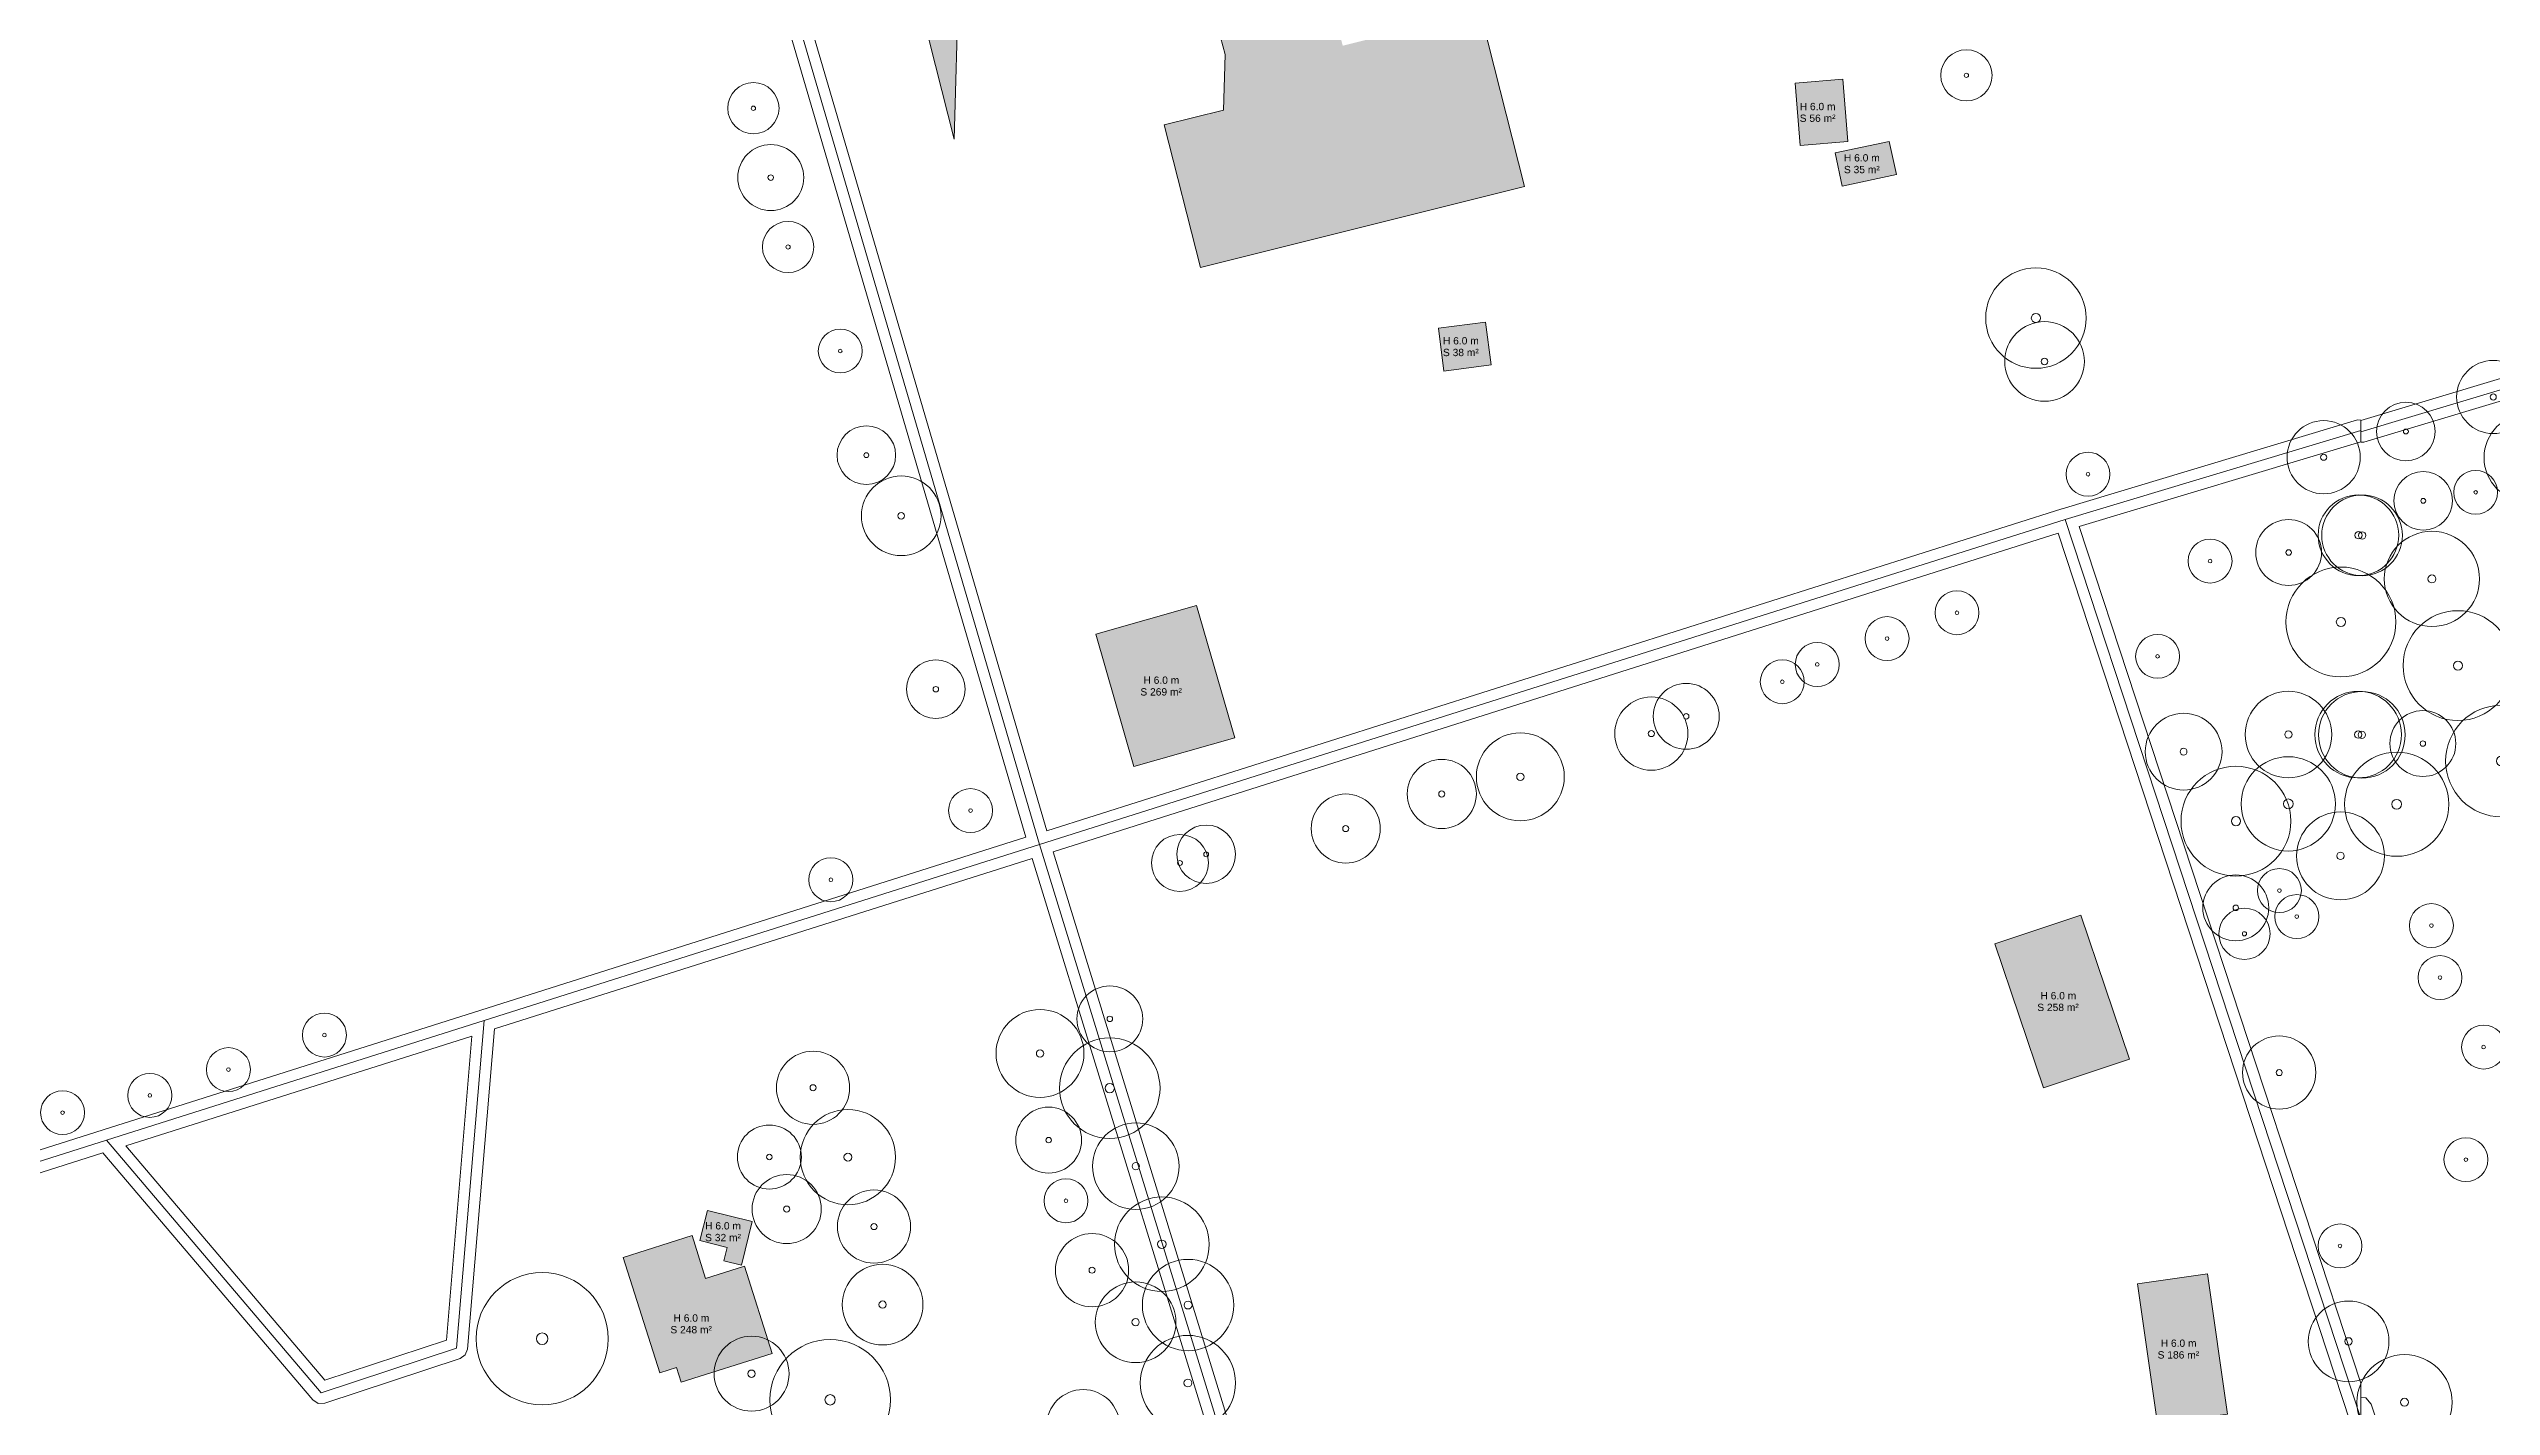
# Model space of a CAD drawing. Header units: metres. Extents: x 0 to 1612, y 0 to 1403.
# Drawn here: x 487.3 to 820.9, y 745.4 to 930.8 of the extents above; entities that cross this region are included whole.
import ezdxf

# ---------------------------------------------------------------- set-up
doc = ezdxf.new("R2010")
doc.units = ezdxf.units.M
doc.header["$MEASUREMENT"] = 0
for name, color, linetype, lineweight, true_color in [('TPX_BUILDING_AREAS_TEXT', 7, 'CONTINUOUS', 0, 0x000000), ('TPX_BUILDING_HEIGHTS_TEXT', 7, 'CONTINUOUS', 0, 0x000000), ('TPX_BUILDINGS', 7, 'CONTINUOUS', 0, 0x000000), ('TPX_BUILDINGS_HATCH', 7, 'CONTINUOUS', 0, 0xf0f0f0), ('TPX_ROADS_AXES', 7, 'CONTINUOUS', 0, 0x323232), ('TPX_ROADS_CONTOURS', 7, 'CONTINUOUS', 0, 0x646464), ('TPX_VEGETATION_TREES_INDIVIDUAL', 7, 'CONTINUOUS', 0, 0x136734)]:
    doc.layers.add(name, color=color, linetype=linetype, lineweight=lineweight, true_color=true_color)
doc.styles.add('TPX_TEXTE', font='arial.ttf')

# ---------------------------------------------------------------- blocks, each defined once
blk = doc.blocks.new('TREETR005_CR059')
at = {"layer": 'TPX_VEGETATION_TREES_INDIVIDUAL'}
for radius in [5.91, 0.5]:
    blk.add_circle((0, 0, 0.04), radius, dxfattribs=at)
blk = doc.blocks.new('TREETR005_CR052')
at = {"layer": 'TPX_VEGETATION_TREES_INDIVIDUAL'}
for radius in [5.24, 0.458]:
    blk.add_circle((0, 0, 0.04), radius, dxfattribs=at)
blk = doc.blocks.new('TREETR003_CR035')
at = {"layer": 'TPX_VEGETATION_TREES_INDIVIDUAL'}
for radius in [3.5, 0.292]:
    blk.add_circle((0, 0, 0.04), radius, dxfattribs=at)
blk = doc.blocks.new('TREETR008_CR090')
at = {"layer": 'TPX_VEGETATION_TREES_INDIVIDUAL'}
for radius in [9.03, 0.792]:
    blk.add_circle((0, 0, 0.04), radius, dxfattribs=at)
blk = doc.blocks.new('TREETR004_CR047')
at = {"layer": 'TPX_VEGETATION_TREES_INDIVIDUAL'}
for radius in [4.72, 0.417]:
    blk.add_circle((0, 0, 0.04), radius, dxfattribs=at)
blk = doc.blocks.new('TREETR006_CR065')
at = {"layer": 'TPX_VEGETATION_TREES_INDIVIDUAL'}
for radius in [6.46, 0.583]:
    blk.add_circle((0, 0, 0.04), radius, dxfattribs=at)
blk = doc.blocks.new('TREETR005_CR051')
at = {"layer": 'TPX_VEGETATION_TREES_INDIVIDUAL'}
for radius in [5.12, 0.5]:
    blk.add_circle((0, 0, 0.04), radius, dxfattribs=at)
blk = doc.blocks.new('TREETR007_CR082')
at = {"layer": 'TPX_VEGETATION_TREES_INDIVIDUAL'}
for radius in [8.24, 0.708]:
    blk.add_circle((0, 0, 0.04), radius, dxfattribs=at)
blk = doc.blocks.new('TREETR004_CR050')
at = {"layer": 'TPX_VEGETATION_TREES_INDIVIDUAL'}
for radius in [5, 0.417]:
    blk.add_circle((0, 0, 0.04), radius, dxfattribs=at)
blk = doc.blocks.new('TREETR007_CR064')
at = {"layer": 'TPX_VEGETATION_TREES_INDIVIDUAL'}
for radius in [6.44, 0.667]:
    blk.add_circle((0, 0, 0.04), radius, dxfattribs=at)
blk = doc.blocks.new('TREETR005_CR060')
at = {"layer": 'TPX_VEGETATION_TREES_INDIVIDUAL'}
for radius in [6, 0.5]:
    blk.add_circle((0, 0, 0.04), radius, dxfattribs=at)
blk = doc.blocks.new('TREETR005_CR065')
at = {"layer": 'TPX_VEGETATION_TREES_INDIVIDUAL'}
for radius in [6.5, 0.542]:
    blk.add_circle((0, 0, 0.04), radius, dxfattribs=at)
blk = doc.blocks.new('TREETR004_CR040')
at = {"layer": 'TPX_VEGETATION_TREES_INDIVIDUAL'}
for radius in [4, 0.375]:
    blk.add_circle((0, 0, 0.04), radius, dxfattribs=at)
blk = doc.blocks.new('TREETR004_CR045')
at = {"layer": 'TPX_VEGETATION_TREES_INDIVIDUAL'}
for radius in [4.5, 0.375]:
    blk.add_circle((0, 0, 0.04), radius, dxfattribs=at)
blk = doc.blocks.new('TREETR006_CR069')
at = {"layer": 'TPX_VEGETATION_TREES_INDIVIDUAL'}
for radius in [6.86, 0.625]:
    blk.add_circle((0, 0, 0.04), radius, dxfattribs=at)
blk = doc.blocks.new('TREETR006_CR075')
at = {"layer": 'TPX_VEGETATION_TREES_INDIVIDUAL'}
for radius in [7.5, 0.625]:
    blk.add_circle((0, 0, 0.04), radius, dxfattribs=at)
blk = doc.blocks.new('TREETR003_CR030')
at = {"layer": 'TPX_VEGETATION_TREES_INDIVIDUAL'}
for radius in [3, 0.25]:
    blk.add_circle((0, 0, 0.04), radius, dxfattribs=at)
blk = doc.blocks.new('TREETR005_CR062')
at = {"layer": 'TPX_VEGETATION_TREES_INDIVIDUAL'}
for radius in [6.24, 0.542]:
    blk.add_circle((0, 0, 0.04), radius, dxfattribs=at)
blk = doc.blocks.new('TREETR003_CR040')
at = {"layer": 'TPX_VEGETATION_TREES_INDIVIDUAL'}
for radius in [4, 0.333]:
    blk.add_circle((0, 0, 0.04), radius, dxfattribs=at)
blk = doc.blocks.new('TREETR005_CR054')
at = {"layer": 'TPX_VEGETATION_TREES_INDIVIDUAL'}
for radius in [5.44, 0.458]:
    blk.add_circle((0, 0, 0.04), radius, dxfattribs=at)
blk = doc.blocks.new('TREETR004_CR044')
at = {"layer": 'TPX_VEGETATION_TREES_INDIVIDUAL'}
for radius in [4.37, 0.375]:
    blk.add_circle((0, 0, 0.04), radius, dxfattribs=at)
blk = doc.blocks.new('TREETR003_CR039')
at = {"layer": 'TPX_VEGETATION_TREES_INDIVIDUAL'}
for radius in [3.89, 0.333]:
    blk.add_circle((0, 0, 0.04), radius, dxfattribs=at)
blk = doc.blocks.new('TREETR005_CR055')
at = {"layer": 'TPX_VEGETATION_TREES_INDIVIDUAL'}
for radius in [5.51, 0.5]:
    blk.add_circle((0, 0, 0.04), radius, dxfattribs=at)
blk = doc.blocks.new('TREETR007_CR076')
at = {"layer": 'TPX_VEGETATION_TREES_INDIVIDUAL'}
for radius in [7.62, 0.667]:
    blk.add_circle((0, 0, 0.04), radius, dxfattribs=at)
blk = doc.blocks.new('TREETR007_CR071')
at = {"layer": 'TPX_VEGETATION_TREES_INDIVIDUAL'}
for radius in [7.11, 0.667]:
    blk.add_circle((0, 0, 0.04), radius, dxfattribs=at)

msp = doc.modelspace()

# ---------------------------------------------------------------- hatches: boundary and pattern name
at = {"layer": 'TPX_BUILDINGS_HATCH'}
for points in [[(629.09, 951.48), (604.15, 945.25), (610.95, 918.42), (611.54, 939.41), (630.16, 944.06), (630.24, 946.97), (635.63, 946.82), (636.08, 945.03), (652.38, 944.58), (643.87, 942.44), (652.29, 942.21), (652.97, 939.5), (652.81, 933.73), (647.33, 932.37), (647.94, 930), (647.72, 922.4), (639.65, 920.38), (644.57, 900.9), (688.84, 911.96), (683.02, 934.95), (679.38, 935.05), (664.02, 931.2), (661.89, 939.55), (713.44, 952.44), (702.45, 995.85), (623.02, 976), (623.01, 975.5), (629.09, 951.48)], [(732.31, 926.63), (725.8, 926.09), (726.51, 917.57), (733.02, 918.1), (732.31, 926.63)], [(738.67, 918.14), (731.27, 916.57), (732.24, 912.04), (739.64, 913.61), (738.67, 918.14)], [(683.53, 893.43), (677.08, 892.6), (677.85, 886.77), (684.3, 887.6), (683.53, 893.43)], [(644.06, 854.72), (630.29, 850.8), (635.5, 832.75), (649.26, 836.67), (644.06, 854.72)], [(764.86, 812.44), (753.08, 808.51), (759.72, 788.83), (771.5, 792.76), (764.86, 812.44)], [(577.23, 772.11), (576.21, 767.98), (579.94, 767.06), (579.48, 765.2), (581.88, 764.61), (583.37, 770.6), (577.23, 772.11)], [(575.15, 768.66), (565.73, 765.67), (570.73, 749.91), (573.02, 750.64), (573.65, 748.64), (586.08, 752.56), (582.29, 764.48), (577, 762.79), (575.15, 768.66)], [(782.12, 763.42), (772.59, 762.07), (775.33, 742.93), (784.87, 744.27), (782.12, 763.42)]]:
    msp.add_hatch(color=256, dxfattribs=at).paths.add_polyline_path(points)

# ---------------------------------------------------------------- linework, layer by layer
at = {"layer": 'TPX_BUILDINGS', "elevation": 0.04}
for points in [[(604.15, 945.25), (610.95, 918.42), (611.54, 939.41)], [(647.33, 932.37), (647.94, 930), (647.72, 922.4), (639.65, 920.38), (644.57, 900.9), (688.84, 911.96), (683.02, 934.95)]]:
    msp.add_lwpolyline(points, dxfattribs=at)
for points in [[(732.31, 926.63), (725.8, 926.09), (726.51, 917.57), (733.02, 918.1)], [(738.67, 918.14), (731.27, 916.57), (732.24, 912.04), (739.64, 913.61)], [(683.53, 893.43), (677.08, 892.6), (677.85, 886.77), (684.3, 887.6)], [(644.06, 854.72), (630.29, 850.8), (635.5, 832.75), (649.26, 836.67)], [(764.86, 812.44), (753.08, 808.51), (759.72, 788.83), (771.5, 792.76)], [(577.23, 772.11), (576.21, 767.98), (579.94, 767.06), (579.48, 765.2), (581.88, 764.61), (583.37, 770.6)], [(575.15, 768.66), (565.73, 765.67), (570.73, 749.91), (573.02, 750.64), (573.65, 748.64), (586.08, 752.56), (582.29, 764.48), (577, 762.79)], [(782.12, 763.42), (772.59, 762.07), (775.33, 742.93), (784.87, 744.27)]]:
    msp.add_lwpolyline(points, close=True, dxfattribs=at)
at = {"layer": 'TPX_ROADS_AXES', "elevation": 0.03}
for points in [[(803.07, 878.47), (1051.1, 953.09), (1338.18, 1046.01), (1606.13, 1126.89)], [(538.02, 1110.55), (622.6, 822.08)], [(762.71, 866.5), (803.07, 878.64)], [(622.6, 822.08), (762.71, 866.5)], [(803.07, 743.69), (762.71, 866.5)], [(474.31, 775.08), (495.17, 781.69), (546.75, 798.04), (622.6, 822.08)], [(622.6, 822.08), (663.7, 688.44)], [(495.17, 781.69), (524.5, 747.19), (542.99, 753.29), (546.75, 798.04)]]:
    msp.add_lwpolyline(points, dxfattribs=at)
at = {"layer": 'TPX_ROADS_CONTOURS', "elevation": 0.03}
for points in [[(1249.78, 1332.45), (961.35, 1242.59), (803.07, 1193.74), (803.07, 1190.78), (803.51, 1190.74), (960.81, 1239.28), (1049.22, 954.09), (803.07, 880.03), (803.07, 877.07), (803.5, 877.03), (1050.12, 951.23)], [(803.07, 742.3), (803.07, 748.49), (764.62, 865.51), (803.07, 877.08), (803.07, 880.04), (802.64, 880.08), (762.28, 867.94), (762.26, 867.93), (623.6, 823.97), (539.88, 1109.55)], [(664.69, 690.32), (624.47, 821.1), (761.75, 864.62), (801.64, 743.22)], [(474.76, 773.65), (494.68, 779.96), (523.35, 746.22), (524.09, 745.75), (524.97, 745.77), (543.46, 751.87), (544.17, 752.36), (544.49, 753.17), (548.16, 796.92), (621.61, 820.19), (661.83, 689.42)], [(1144.59, 657.36), (862.59, 568.79), (808.39, 733.82), (804.49, 745.65), (803.75, 746.52), (803.07, 746.58), (803.07, 740.38), (805.06, 734.32), (803.07, 733.69), (803.07, 730.73), (803.52, 730.69), (806, 731.47), (859.74, 567.84), (803.07, 548.13), (803.07, 545.15), (803.56, 545.12), (860.63, 564.98), (948.59, 266.46)]]:
    msp.add_lwpolyline(points, dxfattribs=at)
for points in [[(389.51, 1065.51), (537, 1108.68), (620.74, 823.07), (546.29, 799.47), (494.72, 783.12), (475.31, 776.97)], [(497.78, 780.94), (545.06, 795.93), (541.58, 754.4), (524.99, 748.93)]]:
    msp.add_lwpolyline(points, close=True, dxfattribs=at)

# ---------------------------------------------------------------- block references
at = {"layer": 'TPX_VEGETATION_TREES_INDIVIDUAL'}
for name, p in [('TREETR003_CR035', (749.21, 927.16, 0.04)), ('TREETR003_CR035', (583.52, 922.67, 0.04)), ('TREETR004_CR045', (585.89, 913.19, 0.04)), ('TREETR003_CR035', (588.26, 903.71, 0.04)), ('TREETR006_CR069', (758.7, 894, 0.04)), ('TREETR003_CR030', (595.39, 889.5, 0.04)), ('TREETR005_CR054', (759.88, 888.07, 0.04)), ('TREETR004_CR050', (821.17, 883.22, 0.04)), ('TREETR003_CR040', (809.24, 878.5, 0.04)), ('TREETR005_CR060', (825.92, 874.93, 0.04)), ('TREETR003_CR040', (598.95, 875.28, 0.04)), ('TREETR004_CR050', (798.01, 874.99, 0.04)), ('TREETR003_CR030', (765.82, 872.67, 0.04)), ('TREETR005_CR054', (603.71, 866.99, 0.04)), ('TREETR003_CR040', (811.61, 869.03, 0.04)), ('TREETR003_CR030', (818.77, 870.2, 0.04)), ('TREETR005_CR055', (802.76, 864.33, 0.04)), ('TREETR005_CR055', (803.26, 864.31, 0.04)), ('TREETR004_CR045', (793.22, 861.98, 0.04)), ('TREETR005_CR065', (812.79, 858.37, 0.04)), ('TREETR003_CR030', (782.49, 860.81, 0.04)), ('TREETR006_CR075', (800.36, 852.49, 0.04)), ('TREETR003_CR030', (747.92, 853.75, 0.04)), ('TREETR006_CR075', (816.35, 846.53, 0.04)), ('TREETR003_CR030', (738.37, 850.22, 0.04)), ('TREETR003_CR030', (775.32, 847.79, 0.04)), ('TREETR003_CR030', (728.83, 846.68, 0.04)), ('TREETR004_CR040', (608.44, 843.3, 0.04)), ('TREETR004_CR045', (710.94, 839.6, 0.04)), ('TREETR003_CR030', (724.06, 844.32, 0.04)), ('TREETR004_CR050', (706.17, 837.24, 0.04)), ('TREETR005_CR059', (793.19, 837.11, 0.04)), ('TREETR005_CR059', (802.72, 837.1, 0.04)), ('TREETR005_CR059', (803.22, 837.07, 0.04)), ('TREETR007_CR076', (822.29, 833.49, 0.04)), ('TREETR005_CR060', (688.28, 831.34, 0.04)), ('TREETR005_CR052', (778.88, 834.77, 0.04)), ('TREETR004_CR045', (811.56, 835.88, 0.04)), ('TREETR007_CR064', (793.17, 827.64, 0.04)), ('TREETR007_CR071', (807.98, 827.59, 0.04)), ('TREETR004_CR047', (677.55, 828.99, 0.04)), ('TREETR006_CR075', (786.02, 825.28, 0.04)), ('TREETR003_CR030', (613.18, 826.72, 0.04)), ('TREETR004_CR047', (664.43, 824.27, 0.04)), ('TREETR003_CR040', (645.36, 820.75, 0.04)), ('TREETR005_CR060', (800.31, 820.53, 0.04)), ('TREETR003_CR039', (641.78, 819.57, 0.04)), ('TREETR003_CR030', (594.1, 817.27, 0.04)), ('TREETR004_CR045', (786, 813.44, 0.04)), ('TREETR003_CR030', (791.96, 815.8, 0.04)), ('TREETR003_CR030', (794.34, 812.25, 0.04)), ('TREETR003_CR030', (812.72, 811.01, 0.04)), ('TREETR003_CR035', (787.19, 809.89, 0.04)), ('TREETR003_CR030', (813.9, 803.91, 0.04)), ('TREETR004_CR045', (632.21, 798.27, 0.04)), ('TREETR003_CR030', (524.93, 796.06, 0.04)), ('TREETR005_CR060', (622.67, 793.55, 0.04)), ('TREETR003_CR030', (819.85, 794.42, 0.04)), ('TREETR003_CR030', (511.82, 791.34, 0.04)), ('TREETR006_CR069', (632.2, 788.8, 0.04)), ('TREETR004_CR050', (791.93, 790.94, 0.04)), ('TREETR003_CR030', (501.08, 787.81, 0.04)), ('TREETR004_CR050', (591.67, 788.86, 0.04)), ('TREETR003_CR030', (489.16, 785.46, 0.04)), ('TREETR005_CR065', (596.43, 779.38, 0.04)), ('TREETR004_CR045', (623.85, 781.71, 0.04)), ('TREETR005_CR059', (635.76, 778.14, 0.04)), ('TREETR004_CR044', (585.7, 779.4, 0.04)), ('TREETR003_CR030', (817.44, 779.04, 0.04)), ('TREETR004_CR047', (588.07, 772.29, 0.04)), ('TREETR004_CR050', (599.99, 769.9, 0.04)), ('TREETR003_CR030', (626.22, 773.42, 0.04)), ('TREETR006_CR065', (639.32, 767.48, 0.04)), ('TREETR004_CR050', (629.78, 763.94, 0.04)), ('TREETR003_CR030', (800.24, 767.25, 0.04)), ('TREETR005_CR055', (601.17, 759.24, 0.04)), ('TREETR005_CR062', (642.89, 759.18, 0.04)), ('TREETR008_CR090', (554.67, 754.58, 0.04)), ('TREETR005_CR055', (635.73, 756.83, 0.04)), ('TREETR005_CR055', (801.41, 754.22, 0.04)), ('TREETR005_CR051', (583.27, 749.8, 0.04)), ('TREETR007_CR082', (594, 746.23, 0.04)), ('TREETR005_CR065', (642.87, 748.53, 0.04)), ('TREETR005_CR065', (809.05, 745.9, 0.04)), ('TREETR004_CR050', (628.56, 742.63, 0.04))]:
    msp.add_blockref(name, p, dxfattribs=at)

# ---------------------------------------------------------------- texts
at = {"layer": 'TPX_BUILDING_AREAS_TEXT', "style": 'TPX_TEXTE'}
for s, p in [('S 56 m²', (726.44, 920.8, 0.05)), ('S 35 m²', (732.48, 913.79, 0.05)), ('S 38 m²', (677.71, 888.8, 0.05)), ('S 269 m²', (636.38, 842.44, 0.05)), ('S 258 m²', (758.89, 799.34, 0.05)), ('S 32 m²', (576.93, 767.9, 0.05)), ('S 248 m²', (572.19, 755.31, 0.05)), ('S 186 m²', (775.33, 751.87, 0.05))]:
    msp.add_text(s, height=1, dxfattribs=at).set_placement(p)
at = {"layer": 'TPX_BUILDING_HEIGHTS_TEXT', "style": 'TPX_TEXTE'}
for p in [(726.44, 922.4, 0.05), (732.48, 915.39, 0.05), (677.71, 890.4, 0.05), (636.8, 844.04, 0.05), (759.32, 800.94, 0.05), (576.93, 769.5, 0.05), (572.61, 756.91, 0.05), (775.75, 753.47, 0.05)]:
    msp.add_text('H 6.0 m', height=1, dxfattribs=at).set_placement(p)

doc.saveas('drawing.dxf')
